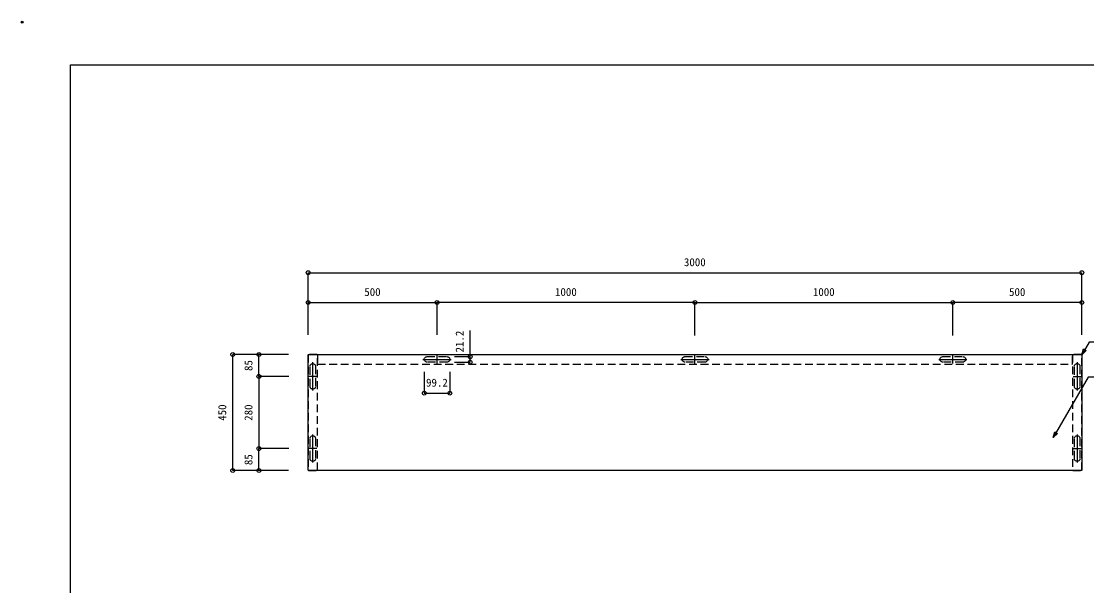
# Model space of a CAD drawing. Units: millimetres, scale not verified. Extents: x -3154 to 3154, y -2231 to 2231.
# Drawn here: x -3154 to 977, y 42 to 2231 of the extents above; entities that cross this region are included whole.
import ezdxf
from ezdxf.enums import TextEntityAlignment as Align

# ---------------------------------------------------------------- set-up
doc = ezdxf.new("R2010")
doc.units = ezdxf.units.MM
doc.header["$LTSCALE"] = 15
doc.header["$PDMODE"] = 32
doc.header["$PDSIZE"] = 7.5
doc.linetypes.add('DASHED2', pattern=[3, 2, -1])
for name, color, linetype in [('0-0', 7, 'Continuous'), ('1-0', 7, 'DASHED2'), ('2-0', 4, 'Continuous'), ('3-0', 7, 'Continuous')]:
    doc.layers.add(name, color=color, linetype=linetype)
doc.styles.add('ＭＳ ゴシック', font='')
doc.styles.get('ＭＳ ゴシック').set_extended_font_data('MS Gothic')

msp = doc.modelspace()

# ---------------------------------------------------------------- linework, layer by layer
at = {"layer": '0-0', "color": 2}
for p, q in [((-2962.5, -2062.5), (-2962.5, 2062.5)), ((-2962.5, 2062.5), (2962.5, 2062.5))]:
    msp.add_line(p, q, dxfattribs=at)
at = {"layer": '0-0'}
msp.add_point((-3150, 2227.5), dxfattribs=at)
at = {"layer": '1-0', "color": 3, "linetype": 'Continuous'}
for p, q in [((-1596.21, 919.87), (-1487.01, 919.87)), ((-1541.61, 904.27), (-1541.61, 935.47)), ((-596.21, 919.87), (-487.01, 919.87)), ((-541.61, 904.27), (-541.61, 935.47)), ((403.79, 919.87), (512.99, 919.87)), ((458.39, 904.27), (458.39, 935.47)), ((-2023.61, 799.27), (-2023.61, 908.47)), ((940.39, 908.47), (940.39, 799.27)), ((-2008.01, 853.87), (-2039.21, 853.87)), ((924.79, 853.87), (955.99, 853.87)), ((-2023.61, 519.27), (-2023.61, 628.47)), ((940.39, 628.47), (940.39, 519.27)), ((-2008.01, 573.87), (-2039.21, 573.87)), ((924.79, 573.87), (955.99, 573.87))]:
    msp.add_line(p, q, dxfattribs=at)
at = {"layer": '1-0'}
for p, q in [((-1580.61, 930.47), (-1502.61, 930.47)), ((-1502.61, 909.27), (-1580.61, 909.27)), ((-580.61, 930.47), (-502.61, 930.47)), ((-502.61, 909.27), (-580.61, 909.27)), ((419.39, 930.47), (497.39, 930.47)), ((497.39, 909.27), (419.39, 909.27)), ((-2034.21, 814.87), (-2034.21, 892.87)), ((-2013.01, 892.87), (-2013.01, 814.87)), ((929.79, 814.87), (929.79, 892.87)), ((950.99, 892.87), (950.99, 814.87)), ((-2034.21, 534.87), (-2034.21, 612.87)), ((-2013.01, 612.87), (-2013.01, 534.87)), ((929.79, 534.87), (929.79, 612.87)), ((950.99, 612.87), (950.99, 534.87))]:
    msp.add_line(p, q, dxfattribs=at)
at = {"layer": '1-0', "linetype": 'Continuous'}
for points in [[(-2040.61, 938.87), (-2041.61, 937.87), (-2040.61, 938.87)], [(-2040.61, 938.87), (957.39, 938.87), (958.39, 937.87), (958.39, 489.87), (957.39, 488.87), (-2040.61, 488.87), (-2041.61, 489.87), (-2041.61, 937.87)], [(-1580.61, 909.27), (-1582.68, 909.48), (-1584.66, 910.08), (-1586.5, 911.06), (-1588.1, 912.38), (-1589.42, 913.98), (-1590.4, 915.82), (-1591, 917.8), (-1591, 921.94), (-1590.4, 923.93), (-1589.42, 925.76), (-1588.1, 927.37), (-1586.5, 928.69), (-1584.66, 929.67), (-1582.68, 930.27), (-1580.61, 930.47)], [(-1502.61, 930.47), (-1500.54, 930.27), (-1498.55, 929.67), (-1496.72, 928.69), (-1495.11, 927.37), (-1493.79, 925.76), (-1492.81, 923.93), (-1492.21, 921.94), (-1492.21, 917.8), (-1492.81, 915.82), (-1493.79, 913.98), (-1495.11, 912.38), (-1496.72, 911.06), (-1498.55, 910.08), (-1500.54, 909.48), (-1502.61, 909.27)], [(-580.61, 909.27), (-582.68, 909.48), (-584.66, 910.08), (-586.5, 911.06), (-588.1, 912.38), (-589.42, 913.98), (-590.4, 915.82), (-591, 917.8), (-591, 921.94), (-590.4, 923.93), (-589.42, 925.76), (-588.1, 927.37), (-586.5, 928.69), (-584.66, 929.67), (-582.68, 930.27), (-580.61, 930.47)], [(-502.61, 930.47), (-500.54, 930.27), (-498.55, 929.67), (-496.72, 928.69), (-495.11, 927.37), (-493.79, 925.76), (-492.81, 923.93), (-492.21, 921.94), (-492.21, 917.8), (-492.81, 915.82), (-493.79, 913.98), (-495.11, 912.38), (-496.72, 911.06), (-498.55, 910.08), (-500.54, 909.48), (-502.61, 909.27)], [(419.39, 909.27), (417.32, 909.48), (415.34, 910.08), (413.5, 911.06), (411.9, 912.38), (410.58, 913.98), (409.6, 915.82), (409, 917.8), (409, 921.94), (409.6, 923.93), (410.58, 925.76), (411.9, 927.37), (413.5, 928.69), (415.34, 929.67), (417.32, 930.27), (419.39, 930.47)], [(497.39, 930.47), (499.46, 930.27), (501.45, 929.67), (503.28, 928.69), (504.89, 927.37), (506.21, 925.76), (507.19, 923.93), (507.79, 921.94), (507.79, 917.8), (507.19, 915.82), (506.21, 913.98), (504.89, 912.38), (503.28, 911.06), (501.45, 910.08), (499.46, 909.48), (497.39, 909.27)], [(-2034.21, 892.87), (-2034, 894.94), (-2033.4, 896.93), (-2032.42, 898.76), (-2031.1, 900.37), (-2029.5, 901.69), (-2027.66, 902.67), (-2025.68, 903.27), (-2021.54, 903.27), (-2019.55, 902.67), (-2017.72, 901.69), (-2016.11, 900.37), (-2014.79, 898.76), (-2013.81, 896.93), (-2013.21, 894.94), (-2013.01, 892.87)], [(929.79, 892.87), (930, 894.94), (930.6, 896.93), (931.58, 898.76), (932.9, 900.37), (934.5, 901.69), (936.34, 902.67), (938.32, 903.27), (942.46, 903.27), (944.45, 902.67), (946.28, 901.69), (947.89, 900.37), (949.21, 898.76), (950.19, 896.93), (950.79, 894.94), (950.99, 892.87)], [(-2013.01, 814.87), (-2013.21, 812.8), (-2013.81, 810.82), (-2014.79, 808.98), (-2016.11, 807.38), (-2017.72, 806.06), (-2019.55, 805.08), (-2021.54, 804.48), (-2025.68, 804.48), (-2027.66, 805.08), (-2029.5, 806.06), (-2031.1, 807.38), (-2032.42, 808.98), (-2033.4, 810.82), (-2034, 812.8), (-2034.21, 814.87)], [(950.99, 814.87), (950.79, 812.8), (950.19, 810.82), (949.21, 808.98), (947.89, 807.38), (946.28, 806.06), (944.45, 805.08), (942.46, 804.48), (938.32, 804.48), (936.34, 805.08), (934.5, 806.06), (932.9, 807.38), (931.58, 808.98), (930.6, 810.82), (930, 812.8), (929.79, 814.87)], [(-2034.21, 612.87), (-2034, 614.94), (-2033.4, 616.93), (-2032.42, 618.76), (-2031.1, 620.37), (-2029.5, 621.69), (-2027.66, 622.67), (-2025.68, 623.27), (-2021.54, 623.27), (-2019.55, 622.67), (-2017.72, 621.69), (-2016.11, 620.37), (-2014.79, 618.76), (-2013.81, 616.93), (-2013.21, 614.94), (-2013.01, 612.87)], [(929.79, 612.87), (930, 614.94), (930.6, 616.93), (931.58, 618.76), (932.9, 620.37), (934.5, 621.69), (936.34, 622.67), (938.32, 623.27), (942.46, 623.27), (944.45, 622.67), (946.28, 621.69), (947.89, 620.37), (949.21, 618.76), (950.19, 616.93), (950.79, 614.94), (950.99, 612.87)], [(-2013.01, 534.87), (-2013.21, 532.8), (-2013.81, 530.82), (-2014.79, 528.98), (-2016.11, 527.38), (-2017.72, 526.06), (-2019.55, 525.08), (-2021.54, 524.48), (-2025.68, 524.48), (-2027.66, 525.08), (-2029.5, 526.06), (-2031.1, 527.38), (-2032.42, 528.98), (-2033.4, 530.82), (-2034, 532.8), (-2034.21, 534.87)], [(950.99, 534.87), (950.79, 532.8), (950.19, 530.82), (949.21, 528.98), (947.89, 527.38), (946.28, 526.06), (944.45, 525.08), (942.46, 524.48), (938.32, 524.48), (936.34, 525.08), (934.5, 526.06), (932.9, 527.38), (931.58, 528.98), (930.6, 530.82), (930, 532.8), (929.79, 534.87)]]:
    msp.add_lwpolyline(points, dxfattribs=at)
at = {"layer": '1-0'}
for points in [[(-2041.61, 489.87), (-2040.61, 488.87), (-2006.61, 488.87), (-2005.61, 489.87), (-2005.61, 937.87), (-2006.61, 938.87), (-2040.61, 938.87), (-2041.61, 937.87)], [(-2004.61, 937.87), (-2005.61, 936.87), (-2005.61, 902.87), (-2004.61, 901.87), (921.39, 901.87), (922.39, 902.87), (922.39, 936.87), (921.39, 937.87)], [(922.39, 489.87), (923.39, 488.87), (957.39, 488.87), (958.39, 489.87), (958.39, 937.87), (957.39, 938.87), (923.39, 938.87), (922.39, 937.87)]]:
    msp.add_lwpolyline(points, close=True, dxfattribs=at)
at = {"layer": '2-0'}
for p, q in [((-2041.61, 1015.07), (-2041.61, 1256.1)), ((-2041.61, 1256.1), (958.39, 1256.1)), ((958.39, 1015.07), (958.39, 1256.1)), ((-2041.61, 1015.07), (-2041.61, 1140.5)), ((-2041.61, 1140.5), (-1541.61, 1140.5)), ((-1541.61, 1015.07), (-1541.61, 1140.5)), ((-1541.61, 1015.07), (-1541.61, 1140.5)), ((-541.61, 1140.5), (-1541.61, 1140.5)), ((-541.61, 1012.67), (-541.61, 1140.5)), ((-541.61, 1012.67), (-541.61, 1140.5)), ((-541.61, 1140.5), (458.39, 1140.5)), ((458.39, 1012.67), (458.39, 1140.5)), ((958.39, 1140.5), (458.39, 1140.5)), ((458.39, 1012.67), (458.39, 1140.5)), ((958.39, 1015.07), (958.39, 1140.5)), ((-1413.35, 909.27), (-1413.35, 1032.26)), ((-2117.8, 938.87), (-2333.95, 938.87)), ((-2333.95, 488.87), (-2333.95, 938.87)), ((-2117.8, 938.87), (-2232.34, 938.87)), ((-2232.34, 853.87), (-2232.34, 938.87)), ((-1473.84, 930.47), (-1413.35, 930.47)), ((-1473.84, 909.27), (-1413.35, 909.27)), ((-1413.35, 909.27), (-1413.35, 930.47)), ((-1591.21, 871.03), (-1591.21, 788.93)), ((-1492.01, 871.03), (-1492.01, 788.93)), ((-2116.4, 853.87), (-2232.34, 853.87)), ((-2232.34, 853.87), (-2232.34, 573.87)), ((-2116.4, 853.87), (-2232.34, 853.87)), ((-1591.21, 788.93), (-1492.01, 788.93)), ((-2116.4, 573.87), (-2232.34, 573.87)), ((-2232.34, 488.87), (-2232.34, 573.87)), ((-2116.4, 573.87), (-2232.34, 573.87)), ((-2117.8, 488.87), (-2333.95, 488.87)), ((-2117.8, 488.87), (-2232.34, 488.87))]:
    msp.add_line(p, q, dxfattribs=at)
for centre in [(-2041.61, 1256.1), (958.39, 1256.1), (-2041.61, 1140.5), (-1541.61, 1140.5), (-1541.61, 1140.5), (-541.61, 1140.5), (-541.61, 1140.5), (458.39, 1140.5), (458.39, 1140.5), (958.39, 1140.5), (-2333.95, 938.87), (-2232.34, 938.87), (-1413.35, 930.47), (-1413.35, 909.27), (-2232.34, 853.87), (-2232.34, 853.87), (-1591.21, 788.93), (-1492.01, 788.93), (-2232.34, 573.87), (-2232.34, 573.87), (-2333.95, 488.87), (-2232.34, 488.87)]:
    msp.add_circle(centre, 7.5, dxfattribs=at)
at = {"layer": '3-0', "color": 3}
for points in [[(1120.5, 986.9), (986.7, 986.9), (958.39, 937.87)], [(1120.5, 851.48), (983.09, 851.48), (847.39, 616.43)]]:
    msp.add_lwpolyline(points, dxfattribs=at)
for points in [[(974.87, 954.35), (958.39, 937.87), (964.42, 960.38)], [(863.86, 632.91), (847.39, 616.43), (853.42, 638.95)]]:
    msp.add_lwpolyline(points, close=True, dxfattribs=at)

# ---------------------------------------------------------------- texts
at = {"layer": '2-0', "style": 'ＭＳ ゴシック'}
for s, p in [('3000', (-584.36, 1271.98)), ('500', (-1823.78, 1156.38)), ('1000', (-1084.36, 1156.38)), ('1000', (-84.36, 1156.38)), ('500', (676.22, 1156.38)), ('99.2', (-1584.36, 804.8))]:
    msp.add_text(s, height=31.04, dxfattribs=at).set_placement(p, align=Align.BOTTOM_LEFT)
for s, p in [('21.2', (-1429.22, 946.74)), ('85', (-2248.21, 874.78)), ('450', (-2349.82, 681.7)), ('280', (-2248.21, 681.7)), ('85', (-2248.21, 509.78))]:
    msp.add_text(s, height=31.04, rotation=90, dxfattribs=at).set_placement(p, align=Align.BOTTOM_LEFT)

doc.saveas('drawing.dxf')
